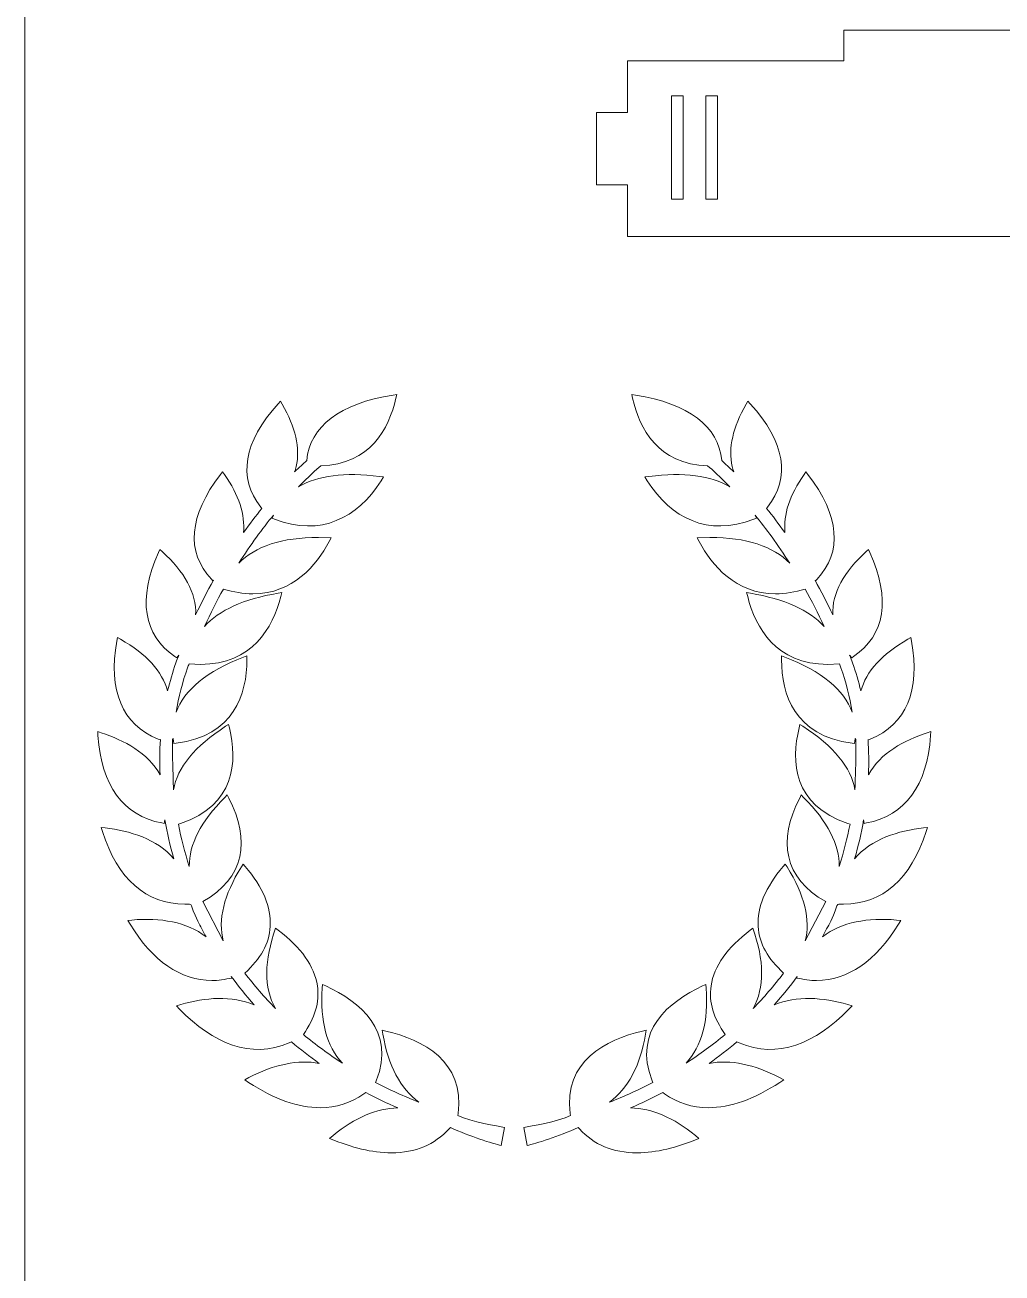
# Model space of a CAD drawing. Header units: millimetres. Extents: x -989 to 989, y -553 to 553.
# Drawn here: x 790.9 to 885.6, y 150.3 to 271.3 of the extents above; entities that cross this region are included whole.
import ezdxf

# ---------------------------------------------------------------- set-up
doc = ezdxf.new("R2010")
doc.units = ezdxf.units.MM
doc.header["$MEASUREMENT"] = 0
doc.layers.add('Camada 1', color=7, linetype='Continuous')

msp = doc.modelspace()

# ---------------------------------------------------------------- linework, layer by layer
at = {"layer": 'Camada 1', "color": 142, "lineweight": 20}
msp.add_lwpolyline([(790.9436, 33.5177), (988.6794, 33.5177), (988.6794, 414.1477), (790.9436, 414.1477), (790.9436, 33.5177)], close=True, dxfattribs=at)
at = {"layer": 'Camada 1', "lineweight": 9}
for points, knots in [([(933.3348, 250.7797), (903.2433, 250.7797), (879.4263, 250.7797), (849.3348, 250.7797), (849.3348, 250.7797), (849.3348, 250.7797), (849.3348, 255.7797), (849.3348, 255.7797), (849.3348, 255.7797), (849.3348, 255.7797), (846.3348, 255.7797), (846.3348, 255.7797), (846.3348, 255.7797), (846.3348, 255.7797), (846.3348, 262.7797), (846.3348, 262.7797), (846.3348, 262.7797), (846.3348, 262.7797), (849.3348, 262.7797), (849.3348, 262.7797), (849.3348, 262.7797), (849.3348, 262.7797), (849.3348, 267.7797), (849.3348, 267.7797), (849.3348, 267.7797), (849.3348, 267.7797), (858.8348, 267.7797), (858.8348, 267.7797), (858.8348, 267.7797), (858.8348, 267.7797), (858.8348, 267.7797), (858.8348, 267.7797), (858.8348, 267.7797), (858.8348, 267.7797), (870.3116, 267.7797), (870.3116, 267.7797), (870.3116, 267.7797), (870.3116, 267.7797), (870.3116, 270.7797), (870.3116, 270.7797), (870.3116, 270.7797), (882.5543, 270.7797), (897.0917, 270.7797), (909.3344, 270.7797), (909.3344, 270.7797), (909.3344, 270.7797), (909.3344, 267.7797), (909.3344, 267.7797), (909.3344, 267.7797), (909.3344, 267.7797), (920.8348, 267.7797), (920.8348, 267.7797), (920.8348, 267.7797), (920.8348, 267.7797), (920.8348, 267.7797), (920.8348, 267.7797), (920.8348, 267.7797), (920.8348, 267.7797), (933.3348, 267.7797), (933.3348, 267.7797), (933.3348, 267.7797), (933.3348, 267.7797), (933.3348, 262.7797), (933.3348, 262.7797), (933.3348, 262.7797), (933.3348, 262.7797), (930.3348, 262.7797), (930.3348, 262.7797), (930.3348, 262.7797), (930.3348, 262.7797), (930.3348, 255.7797), (930.3348, 255.7797), (930.3348, 255.7797), (930.3348, 255.7797), (933.3348, 255.7797), (933.3348, 255.7797), (933.3348, 255.7797), (933.3348, 255.7797), (933.3348, 250.7797), (933.3348, 250.7797)], [0, 0, 0, 0, 0.04761905, 0.04761905, 0.04761905, 0.04761905, 0.0952381, 0.0952381, 0.0952381, 0.0952381, 0.14285714, 0.14285714, 0.14285714, 0.14285714, 0.19047619, 0.19047619, 0.19047619, 0.19047619, 0.23809524, 0.23809524, 0.23809524, 0.23809524, 0.28571429, 0.28571429, 0.28571429, 0.28571429, 0.33333333, 0.33333333, 0.33333333, 0.33333333, 0.38095238, 0.38095238, 0.38095238, 0.38095238, 0.42857143, 0.42857143, 0.42857143, 0.42857143, 0.47619048, 0.47619048, 0.47619048, 0.47619048, 0.52380952, 0.52380952, 0.52380952, 0.52380952, 0.57142857, 0.57142857, 0.57142857, 0.57142857, 0.61904762, 0.61904762, 0.61904762, 0.61904762, 0.66666667, 0.66666667, 0.66666667, 0.66666667, 0.71428571, 0.71428571, 0.71428571, 0.71428571, 0.76190476, 0.76190476, 0.76190476, 0.76190476, 0.80952381, 0.80952381, 0.80952381, 0.80952381, 0.85714286, 0.85714286, 0.85714286, 0.85714286, 0.9047619, 0.9047619, 0.9047619, 0.9047619, 1, 1, 1, 1]), ([(854.7138, 254.3914), (854.7138, 254.3914), (853.6006, 254.3914), (853.6006, 254.3914), (853.6006, 254.3914), (853.6006, 254.3914), (853.6006, 264.3914), (853.6006, 264.3914), (853.6006, 264.3914), (853.6006, 264.3914), (854.7138, 264.3914), (854.7138, 264.3914), (854.7138, 264.3914), (854.7138, 264.3914), (854.7138, 254.3914), (854.7138, 254.3914)], [0, 0, 0, 0, 0.2, 0.2, 0.2, 0.2, 0.4, 0.4, 0.4, 0.4, 0.6, 0.6, 0.6, 0.6, 1, 1, 1, 1]), ([(858.0534, 254.3914), (858.0534, 254.3914), (856.9402, 254.3914), (856.9402, 254.3914), (856.9402, 254.3914), (856.9402, 254.3914), (856.9402, 264.3914), (856.9402, 264.3914), (856.9402, 264.3914), (856.9402, 264.3914), (858.0534, 264.3914), (858.0534, 264.3914), (858.0534, 264.3914), (858.0534, 264.3914), (858.0534, 254.3914), (858.0534, 254.3914)], [0, 0, 0, 0, 0.2, 0.2, 0.2, 0.2, 0.4, 0.4, 0.4, 0.4, 0.6, 0.6, 0.6, 0.6, 1, 1, 1, 1])]:
    msp.add_open_spline(points, degree=3, knots=knots, dxfattribs=at)
at = {"layer": 'Camada 1', "color": 250, "lineweight": 20}
for points in [[(814.7113, 183.918), (814.8197, 185.7681), (814.0056, 187.7186), (812.2951, 189.7151), (812.2951, 189.7151), (812.2951, 189.7151), (812.0878, 189.9588), (812.0878, 189.9588), (812.0878, 189.9588), (812.0878, 189.9588), (811.9159, 189.6844), (811.9159, 189.6844), (811.9159, 189.6844), (810.2099, 186.9556), (809.6319, 184.5284), (810.1639, 182.5), (810.1639, 182.5), (810.1639, 182.5), (808.1751, 186.3097), (808.1751, 186.3097), (808.1751, 186.3097), (812.2297, 188.5927), (812.8281, 192.2249), (810.6954, 196.3541), (810.6954, 196.3541), (810.6954, 196.3541), (810.5449, 196.646), (810.5449, 196.646), (810.5449, 196.646), (810.5449, 196.646), (810.3178, 196.4189), (810.3178, 196.4189), (810.3178, 196.4189), (807.9832, 194.0859), (806.8303, 191.8238), (806.8668, 189.7315), (806.8668, 189.7315), (806.4276, 191.087), (806.0791, 192.4557), (805.8155, 193.8267), (805.8155, 193.8267), (805.8155, 193.8267), (806.0154, 193.8935), (806.0154, 193.8935), (806.0154, 193.8935), (811.3515, 195.6709), (811.5358, 199.9037), (810.7522, 203.1415), (810.7522, 203.1415), (810.7522, 203.1415), (810.6694, 203.4786), (810.6694, 203.4786), (810.6694, 203.4786), (810.6694, 203.4786), (810.3928, 203.3003), (810.3928, 203.3003), (810.3928, 203.3003), (807.4124, 201.3916), (805.7108, 199.3045), (805.3411, 197.1474), (805.3411, 197.1474), (805.3274, 197.3021), (805.1182, 203.422), (805.3391, 201.8857), (805.3391, 201.8857), (805.3391, 201.8857), (805.3757, 201.64), (805.3757, 201.64), (805.3757, 201.64), (805.3757, 201.64), (805.608, 201.6692), (805.608, 201.6692), (805.608, 201.6692), (811.2271, 202.3603), (812.4365, 206.4451), (812.4591, 209.752), (812.4591, 209.752), (812.4591, 209.752), (812.4608, 210.1257), (812.4608, 210.1257), (812.4608, 210.1257), (812.4608, 210.1257), (812.1318, 210.0008), (812.1318, 210.0008), (812.1318, 210.0008), (808.5838, 208.6541), (806.3781, 206.8335), (805.595, 204.6573), (805.595, 204.6573), (805.8419, 206.1439), (806.2059, 207.5889), (806.6976, 208.9649), (806.6976, 208.9649), (806.7466, 209.1011), (806.8019, 209.2255), (806.851, 209.3618), (806.851, 209.3618), (806.851, 209.3618), (806.8514, 209.3588), (806.8514, 209.3588), (806.8514, 209.3588), (806.8514, 209.3588), (807.9547, 209.3064), (807.9547, 209.3064), (807.9547, 209.3064), (812.989, 209.3064), (814.964, 212.8742), (815.7352, 215.8662), (815.7352, 215.8662), (815.7352, 215.8662), (815.8369, 216.2574), (815.8369, 216.2574), (815.8369, 216.2574), (815.8369, 216.2574), (815.4673, 216.1967), (815.4673, 216.1967), (815.4673, 216.1967), (812.158, 215.6492), (809.7536, 214.5569), (808.3377, 212.9786), (808.3377, 212.9786), (808.9271, 214.2637), (809.5384, 215.469), (810.1707, 216.5996), (810.1707, 216.5996), (811.196, 216.306), (812.0591, 216.1453), (813.0412, 216.1453), (813.0412, 216.1453), (816.9087, 216.1452), (819.192, 218.8936), (820.4244, 221.1994), (820.4244, 221.1994), (820.4244, 221.1994), (820.627, 221.5784), (820.627, 221.5784), (820.627, 221.5784), (820.627, 221.5784), (819.3869, 221.6084), (819.3869, 221.6084), (819.3869, 221.6084), (815.8667, 221.6083), (813.2588, 220.7443), (811.662, 219.1117), (811.662, 219.1117), (812.8074, 220.908), (813.9541, 222.4639), (815.0229, 223.7675), (815.0229, 223.7675), (815.0229, 223.7675), (814.8851, 223.4685), (814.8851, 223.4685), (814.8851, 223.4685), (814.8851, 223.4685), (815.1418, 223.3709), (815.1418, 223.3709), (815.1418, 223.3709), (819.6378, 221.6586), (823.1341, 223.4668), (825.4745, 227.1063), (825.4745, 227.1063), (825.4745, 227.1063), (825.7047, 227.4654), (825.7047, 227.4654), (825.7047, 227.4654), (825.7047, 227.4654), (825.3022, 227.5163), (825.3022, 227.5163), (825.3022, 227.5163), (821.9258, 227.9483), (819.3037, 227.6038), (817.4669, 226.5142), (817.4669, 226.5142), (818.407, 227.4814), (819.1612, 228.1671), (819.6155, 228.5565), (819.6155, 228.5565), (824.4187, 228.6789), (826.2229, 232.1556), (826.8867, 235.0869), (826.8867, 235.0869), (826.8867, 235.0869), (826.9741, 235.4669), (826.9741, 235.4669), (826.9741, 235.4669), (826.9741, 235.4669), (826.6173, 235.4085), (826.6173, 235.4085), (826.6173, 235.4085), (821.4497, 234.5722), (818.5624, 232.3739), (818.245, 229.0514), (818.245, 229.0514), (817.9097, 228.7513), (817.5216, 228.3901), (817.0754, 227.9484), (817.0754, 227.9484), (817.136, 228.1212), (817.1859, 228.2981), (817.2283, 228.4788), (817.2283, 228.4788), (817.6316, 230.2562), (817.1716, 232.2894), (815.8697, 234.5221), (815.8697, 234.5221), (815.8697, 234.5221), (815.7063, 234.8042), (815.7063, 234.8042), (815.7063, 234.8042), (815.7063, 234.8042), (815.4903, 234.5664), (815.4903, 234.5664), (815.4903, 234.5664), (812.1203, 230.8519), (811.5428, 227.3815), (813.8177, 224.5326), (813.8177, 224.5326), (813.8177, 224.5326), (813.905, 224.4203), (813.905, 224.4203), (813.905, 224.4203), (813.3276, 223.7051), (812.732, 222.9273), (812.1211, 222.0731), (812.1211, 222.0731), (812.2922, 223.8093), (811.6743, 225.7021), (810.2702, 227.7055), (810.2702, 227.7055), (810.2702, 227.7055), (810.0886, 227.9725), (810.0886, 227.9725), (810.0886, 227.9725), (810.0886, 227.9725), (809.8925, 227.7154), (809.8925, 227.7154), (809.8925, 227.7154), (806.8266, 223.7039), (806.5233, 220.1936), (809.0137, 217.5628), (809.0137, 217.5628), (809.0137, 217.5628), (809.158, 217.4115), (809.158, 217.4115), (809.158, 217.4115), (809.158, 217.4115), (809.2086, 217.4494), (809.2086, 217.4494), (809.2086, 217.4494), (808.6212, 216.3993), (808.0423, 215.2989), (807.4857, 214.1132), (807.4857, 214.1132), (807.5882, 216.1973), (806.3599, 218.3222), (804.2537, 220.2278), (804.2537, 220.2278), (804.2537, 220.2278), (804.0147, 220.444), (804.0147, 220.444), (804.0147, 220.444), (804.0147, 220.444), (803.8805, 220.1401), (803.8805, 220.1401), (803.8805, 220.1401), (801.8618, 215.6247), (802.4154, 212.1436), (805.4792, 210.0692), (805.4792, 210.0692), (805.4792, 210.0692), (805.6506, 209.9524), (805.6506, 209.9524), (805.6506, 209.9524), (805.6506, 209.9524), (805.8567, 210.2056), (805.8567, 210.2056), (805.8567, 210.2056), (805.7619, 209.946), (805.6577, 209.7004), (805.5622, 209.4381), (805.5622, 209.4381), (805.2484, 208.5567), (804.9877, 207.6496), (804.768, 206.7257), (804.768, 206.7257), (804.7677, 206.7278), (804.7665, 206.7307), (804.7649, 206.7337), (804.7649, 206.7337), (804.2455, 208.6236), (802.7095, 210.3097), (800.2052, 211.7417), (800.2052, 211.7417), (800.2052, 211.7417), (799.9167, 211.9074), (799.9167, 211.9074), (799.9167, 211.9074), (799.9167, 211.9074), (799.8547, 211.5598), (799.8547, 211.5598), (799.8547, 211.5598), (798.986, 206.7674), (800.3656, 203.4829), (803.851, 202.064), (803.851, 202.064), (803.851, 202.064), (804.0491, 201.9852), (804.0491, 201.9852), (804.0491, 201.9852), (804.0491, 201.9852), (804.0687, 202.0272), (804.0687, 202.0272), (804.0687, 202.0272), (803.9951, 200.8997), (803.9833, 199.7582), (804.0307, 198.6066), (804.0307, 198.6066), (802.9055, 200.711), (800.5329, 201.955), (798.3273, 202.6743), (798.3273, 202.6743), (798.3273, 202.6743), (797.9914, 202.7859), (797.9914, 202.7859), (797.9914, 202.7859), (797.9914, 202.7859), (798.0145, 202.4049), (798.0145, 202.4049), (798.0145, 202.4049), (798.3302, 197.5666), (800.4715, 194.638), (804.2076, 193.9329), (804.2076, 193.9329), (804.2076, 193.9329), (804.4302, 193.8913), (804.4302, 193.8913), (804.4302, 193.8913), (804.4302, 193.8913), (804.5031, 194.229), (804.5031, 194.229), (804.5031, 194.229), (804.7214, 192.97), (805.0071, 191.7113), (805.367, 190.4621), (805.367, 190.4621), (803.7727, 192.3996), (801.0872, 193.1799), (798.702, 193.4582), (798.702, 193.4582), (798.702, 193.4582), (798.322, 193.5031), (798.322, 193.5031), (798.322, 193.5031), (798.322, 193.5031), (798.4493, 193.1118), (798.4493, 193.1118), (798.4493, 193.1118), (799.9151, 188.5042), (802.6796, 186.0714), (806.4412, 186.0714), (806.4412, 186.0714), (807.3661, 186.0786), (806.8135, 186.1972), (807.6901, 184.4292), (807.6901, 184.4292), (807.9424, 183.9135), (808.2157, 183.4131), (808.4896, 182.9122), (808.4896, 182.9122), (806.6158, 184.3597), (804.0576, 184.76), (801.3148, 184.5296), (801.3148, 184.5296), (801.3148, 184.5296), (800.9033, 184.4965), (800.9033, 184.4965), (800.9033, 184.4965), (800.9033, 184.4965), (801.1323, 184.1243), (801.1323, 184.1243), (801.1323, 184.1243), (803.3032, 180.5609), (806.0422, 178.6776), (809.0606, 178.6767), (809.0606, 178.6767), (809.5939, 178.647), (810.4093, 178.792), (810.9769, 178.9101), (810.9769, 178.9101), (810.9769, 178.9101), (810.941, 179.0494), (810.941, 179.0494), (810.941, 179.0494), (811.6329, 178.0979), (812.3788, 177.1905), (813.1598, 176.3088), (813.1598, 176.3088), (810.9767, 177.2322), (808.4412, 177.0294), (806.0379, 176.3364), (806.0379, 176.3364), (806.0379, 176.3364), (805.621, 176.216), (805.621, 176.216), (805.621, 176.216), (805.621, 176.216), (805.935, 175.8929), (805.935, 175.8929), (805.935, 175.8929), (809.1653, 172.5759), (812.8314, 171.0175), (816.5595, 172.6262), (816.5595, 172.6262), (816.5595, 172.6262), (816.7875, 172.7238), (816.7875, 172.7238), (816.7875, 172.7238), (817.6415, 171.9909), (818.5368, 171.301), (819.4608, 170.638), (819.4608, 170.638), (817.419, 171.0133), (815.1049, 170.5541), (812.6405, 169.2559), (812.6405, 169.2559), (812.6405, 169.2559), (812.2399, 169.0446), (812.2399, 169.0446), (812.2399, 169.0446), (812.2399, 169.0446), (812.6211, 168.7947), (812.6211, 168.7947), (812.6211, 168.7947), (815.1107, 167.1666), (817.4395, 166.3402), (819.5454, 166.3401), (819.5454, 166.3401), (821.0981, 166.3401), (822.524, 166.7943), (823.7833, 167.6906), (823.7833, 167.6906), (823.7833, 167.6906), (823.9657, 167.8197), (823.9657, 167.8197), (823.9657, 167.8197), (824.9685, 167.28), (826.0093, 166.7886), (827.0748, 166.3232), (827.0748, 166.3232), (825.011, 166.2736), (822.8907, 165.3781), (820.8046, 163.6411), (820.8046, 163.6411), (820.8046, 163.6411), (820.4568, 163.3506), (820.4568, 163.3506), (820.4568, 163.3506), (822.6908, 162.4697), (824.5164, 161.9725), (826.4648, 161.9725), (826.4648, 161.9725), (828.7751, 161.9725), (830.6497, 162.7525), (832.0371, 164.2916), (832.0371, 164.2916), (832.0371, 164.2916), (832.1662, 164.4351), (832.1662, 164.4351), (832.1662, 164.4351), (834.0197, 163.5444), (836.2979, 162.8696), (837.0988, 162.6702), (837.0988, 162.6702), (837.0988, 162.6702), (837.424, 164.4181), (837.424, 164.4181), (837.424, 164.4181), (836.7809, 164.5793), (834.1813, 164.9436), (832.8982, 165.5827), (832.8982, 165.5827), (832.8982, 165.5827), (832.9237, 165.7731), (832.9237, 165.7731), (832.9237, 165.7731), (833.5845, 170.8543), (829.4824, 172.9249), (825.9246, 173.7669), (825.9246, 173.7669), (825.9246, 173.7669), (825.5687, 173.8519), (825.5687, 173.8519), (825.5687, 173.8519), (825.5687, 173.8519), (825.6342, 173.4636), (825.6342, 173.4636), (825.6342, 173.4636), (826.1479, 170.4007), (827.3362, 168.189), (829.1176, 166.8806), (829.1176, 166.8806), (827.6675, 167.4488), (826.271, 168.0811), (824.927, 168.782), (824.927, 168.782), (824.927, 168.782), (824.9945, 168.955), (824.9945, 168.955), (824.9945, 168.955), (826.884, 173.796), (823.375, 176.6226), (820.099, 178.1415), (820.099, 178.1415), (820.099, 178.1415), (819.7878, 178.284), (819.7878, 178.284), (819.7878, 178.284), (819.7878, 178.284), (819.7598, 177.9213), (819.7598, 177.9213), (819.7598, 177.9213), (819.5128, 174.7267), (820.1905, 172.2862), (821.7077, 170.6606), (821.7077, 170.6606), (820.3782, 171.5186), (819.114, 172.4456), (817.9204, 173.4418), (817.9204, 173.4418), (819.0305, 175.0297), (819.5257, 176.5255), (819.281, 178.159), (819.281, 178.159), (818.996, 180.054), (817.7191, 181.8678), (815.4821, 183.548), (815.4821, 183.548), (815.4821, 183.548), (815.222, 183.7423), (815.222, 183.7423), (815.222, 183.7423), (814.1502, 180.5931), (814.0509, 177.9999), (815.2177, 175.9495), (815.2177, 175.9495), (814.1569, 177.037), (813.1652, 178.1849), (812.2534, 179.3934), (812.2534, 179.3934), (813.7759, 180.7824), (814.6138, 182.2002), (814.7113, 183.918)], [(862.0046, 183.918), (861.8962, 185.7681), (862.7103, 187.7186), (864.4208, 189.7151), (864.4208, 189.7151), (864.4208, 189.7151), (864.6281, 189.9588), (864.6281, 189.9588), (864.6281, 189.9588), (864.6281, 189.9588), (864.8, 189.6844), (864.8, 189.6844), (864.8, 189.6844), (866.506, 186.9556), (867.084, 184.5284), (866.552, 182.5), (866.552, 182.5), (866.552, 182.5), (868.5408, 186.3097), (868.5408, 186.3097), (868.5408, 186.3097), (864.4862, 188.5927), (863.8878, 192.2249), (866.0205, 196.3541), (866.0205, 196.3541), (866.0205, 196.3541), (866.171, 196.646), (866.171, 196.646), (866.171, 196.646), (866.171, 196.646), (866.3981, 196.4189), (866.3981, 196.4189), (866.3981, 196.4189), (868.7327, 194.0859), (869.8856, 191.8238), (869.8491, 189.7315), (869.8491, 189.7315), (870.2883, 191.087), (870.6368, 192.4557), (870.9004, 193.8267), (870.9004, 193.8267), (870.9004, 193.8267), (870.7005, 193.8935), (870.7005, 193.8935), (870.7005, 193.8935), (865.3643, 195.6709), (865.1801, 199.9037), (865.9637, 203.1415), (865.9637, 203.1415), (865.9637, 203.1415), (866.0465, 203.4786), (866.0465, 203.4786), (866.0465, 203.4786), (866.0465, 203.4786), (866.3231, 203.3003), (866.3231, 203.3003), (866.3231, 203.3003), (869.3035, 201.3916), (871.0051, 199.3045), (871.3748, 197.1474), (871.3748, 197.1474), (871.3885, 197.3021), (871.5977, 203.422), (871.3768, 201.8857), (871.3768, 201.8857), (871.3768, 201.8857), (871.3402, 201.64), (871.3402, 201.64), (871.3402, 201.64), (871.3402, 201.64), (871.1079, 201.6692), (871.1079, 201.6692), (871.1079, 201.6692), (865.4888, 202.3603), (864.2794, 206.4451), (864.2568, 209.752), (864.2568, 209.752), (864.2568, 209.752), (864.2551, 210.1257), (864.2551, 210.1257), (864.2551, 210.1257), (864.2551, 210.1257), (864.5841, 210.0008), (864.5841, 210.0008), (864.5841, 210.0008), (868.1321, 208.6541), (870.3378, 206.8335), (871.1209, 204.6573), (871.1209, 204.6573), (870.874, 206.1439), (870.51, 207.5889), (870.0183, 208.9649), (870.0183, 208.9649), (869.9693, 209.1011), (869.914, 209.2255), (869.8649, 209.3618), (869.8649, 209.3618), (869.8649, 209.3618), (869.8645, 209.3588), (869.8645, 209.3588), (869.8645, 209.3588), (869.8645, 209.3588), (868.7612, 209.3064), (868.7612, 209.3064), (868.7612, 209.3064), (863.7269, 209.3064), (861.7519, 212.8742), (860.9807, 215.8662), (860.9807, 215.8662), (860.9807, 215.8662), (860.879, 216.2574), (860.879, 216.2574), (860.879, 216.2574), (860.879, 216.2574), (861.2486, 216.1967), (861.2486, 216.1967), (861.2486, 216.1967), (864.5579, 215.6492), (866.9623, 214.5569), (868.3782, 212.9786), (868.3782, 212.9786), (867.7888, 214.2637), (867.1775, 215.469), (866.5452, 216.5996), (866.5452, 216.5996), (865.5199, 216.306), (864.6568, 216.1453), (863.6747, 216.1453), (863.6747, 216.1453), (859.8072, 216.1452), (857.5239, 218.8936), (856.2915, 221.1994), (856.2915, 221.1994), (856.2915, 221.1994), (856.0889, 221.5784), (856.0889, 221.5784), (856.0889, 221.5784), (856.0889, 221.5784), (857.329, 221.6084), (857.329, 221.6084), (857.329, 221.6084), (860.8492, 221.6083), (863.4571, 220.7443), (865.0539, 219.1117), (865.0539, 219.1117), (863.9085, 220.908), (862.7618, 222.4639), (861.693, 223.7675), (861.693, 223.7675), (861.693, 223.7675), (861.8308, 223.4685), (861.8308, 223.4685), (861.8308, 223.4685), (861.8308, 223.4685), (861.5741, 223.3709), (861.5741, 223.3709), (861.5741, 223.3709), (857.0781, 221.6586), (853.5818, 223.4668), (851.2414, 227.1063), (851.2414, 227.1063), (851.2414, 227.1063), (851.0112, 227.4654), (851.0112, 227.4654), (851.0112, 227.4654), (851.0112, 227.4654), (851.4137, 227.5163), (851.4137, 227.5163), (851.4137, 227.5163), (854.7901, 227.9483), (857.4122, 227.6038), (859.249, 226.5142), (859.249, 226.5142), (858.3089, 227.4814), (857.5547, 228.1671), (857.1004, 228.5565), (857.1004, 228.5565), (852.2972, 228.6789), (850.493, 232.1556), (849.8292, 235.0869), (849.8292, 235.0869), (849.8292, 235.0869), (849.7418, 235.4669), (849.7418, 235.4669), (849.7418, 235.4669), (849.7418, 235.4669), (850.0986, 235.4085), (850.0986, 235.4085), (850.0986, 235.4085), (855.2662, 234.5722), (858.1535, 232.3739), (858.4709, 229.0514), (858.4709, 229.0514), (858.8062, 228.7513), (859.1943, 228.3901), (859.6405, 227.9484), (859.6405, 227.9484), (859.5799, 228.1212), (859.53, 228.2981), (859.4876, 228.4788), (859.4876, 228.4788), (859.0842, 230.2562), (859.5443, 232.2894), (860.8462, 234.5221), (860.8462, 234.5221), (860.8462, 234.5221), (861.0096, 234.8042), (861.0096, 234.8042), (861.0096, 234.8042), (861.0096, 234.8042), (861.2256, 234.5664), (861.2256, 234.5664), (861.2256, 234.5664), (864.5956, 230.8519), (865.1731, 227.3815), (862.8982, 224.5326), (862.8982, 224.5326), (862.8982, 224.5326), (862.8109, 224.4203), (862.8109, 224.4203), (862.8109, 224.4203), (863.3883, 223.7051), (863.9839, 222.9273), (864.5948, 222.0731), (864.5948, 222.0731), (864.4237, 223.8093), (865.0416, 225.7021), (866.4457, 227.7055), (866.4457, 227.7055), (866.4457, 227.7055), (866.6273, 227.9725), (866.6273, 227.9725), (866.6273, 227.9725), (866.6273, 227.9725), (866.8234, 227.7154), (866.8234, 227.7154), (866.8234, 227.7154), (869.8893, 223.7039), (870.1926, 220.1936), (867.7022, 217.5628), (867.7022, 217.5628), (867.7022, 217.5628), (867.5579, 217.4115), (867.5579, 217.4115), (867.5579, 217.4115), (867.5579, 217.4115), (867.5073, 217.4494), (867.5073, 217.4494), (867.5073, 217.4494), (868.0947, 216.3993), (868.6735, 215.2989), (869.2302, 214.1132), (869.2302, 214.1132), (869.1276, 216.1973), (870.356, 218.3222), (872.4622, 220.2278), (872.4622, 220.2278), (872.4622, 220.2278), (872.7012, 220.444), (872.7012, 220.444), (872.7012, 220.444), (872.7012, 220.444), (872.8353, 220.1401), (872.8353, 220.1401), (872.8353, 220.1401), (874.8541, 215.6247), (874.3005, 212.1436), (871.2367, 210.0692), (871.2367, 210.0692), (871.2367, 210.0692), (871.0653, 209.9524), (871.0653, 209.9524), (871.0653, 209.9524), (871.0653, 209.9524), (870.8592, 210.2056), (870.8592, 210.2056), (870.8592, 210.2056), (870.954, 209.946), (871.0582, 209.7004), (871.1537, 209.4381), (871.1537, 209.4381), (871.4675, 208.5567), (871.7282, 207.6496), (871.9479, 206.7257), (871.9479, 206.7257), (871.9482, 206.7278), (871.9494, 206.7307), (871.951, 206.7337), (871.951, 206.7337), (872.4704, 208.6236), (874.0064, 210.3097), (876.5107, 211.7417), (876.5107, 211.7417), (876.5107, 211.7417), (876.7992, 211.9074), (876.7992, 211.9074), (876.7992, 211.9074), (876.7992, 211.9074), (876.8612, 211.5598), (876.8612, 211.5598), (876.8612, 211.5598), (877.7299, 206.7674), (876.3503, 203.4829), (872.8649, 202.064), (872.8649, 202.064), (872.8649, 202.064), (872.6668, 201.9852), (872.6668, 201.9852), (872.6668, 201.9852), (872.6668, 201.9852), (872.6472, 202.0272), (872.6472, 202.0272), (872.6472, 202.0272), (872.7208, 200.8997), (872.7325, 199.7582), (872.6852, 198.6066), (872.6852, 198.6066), (873.8104, 200.711), (876.183, 201.955), (878.3886, 202.6743), (878.3886, 202.6743), (878.3886, 202.6743), (878.7245, 202.7859), (878.7245, 202.7859), (878.7245, 202.7859), (878.7245, 202.7859), (878.7014, 202.4049), (878.7014, 202.4049), (878.7014, 202.4049), (878.3857, 197.5666), (876.2444, 194.638), (872.5083, 193.9329), (872.5083, 193.9329), (872.5083, 193.9329), (872.2857, 193.8913), (872.2857, 193.8913), (872.2857, 193.8913), (872.2857, 193.8913), (872.2128, 194.229), (872.2128, 194.229), (872.2128, 194.229), (871.9945, 192.97), (871.7088, 191.7113), (871.3488, 190.4621), (871.3488, 190.4621), (872.9432, 192.3996), (875.6287, 193.1799), (878.0139, 193.4582), (878.0139, 193.4582), (878.0139, 193.4582), (878.3939, 193.5031), (878.3939, 193.5031), (878.3939, 193.5031), (878.3939, 193.5031), (878.2666, 193.1118), (878.2666, 193.1118), (878.2666, 193.1118), (876.8008, 188.5042), (874.0363, 186.0714), (870.2747, 186.0714), (870.2747, 186.0714), (869.3498, 186.0786), (869.9024, 186.1972), (869.0258, 184.4292), (869.0258, 184.4292), (868.7735, 183.9135), (868.5002, 183.4131), (868.2263, 182.9122), (868.2263, 182.9122), (870.1, 184.3597), (872.6583, 184.76), (875.4011, 184.5296), (875.4011, 184.5296), (875.4011, 184.5296), (875.8126, 184.4965), (875.8126, 184.4965), (875.8126, 184.4965), (875.8126, 184.4965), (875.5836, 184.1243), (875.5836, 184.1243), (875.5836, 184.1243), (873.4127, 180.5609), (870.6737, 178.6776), (867.6553, 178.6767), (867.6553, 178.6767), (867.122, 178.647), (866.3066, 178.792), (865.739, 178.9101), (865.739, 178.9101), (865.739, 178.9101), (865.7749, 179.0494), (865.7749, 179.0494), (865.7749, 179.0494), (865.083, 178.0979), (864.3371, 177.1905), (863.5561, 176.3088), (863.5561, 176.3088), (865.7392, 177.2322), (868.2747, 177.0294), (870.678, 176.3364), (870.678, 176.3364), (870.678, 176.3364), (871.0949, 176.216), (871.0949, 176.216), (871.0949, 176.216), (871.0949, 176.216), (870.7809, 175.8929), (870.7809, 175.8929), (870.7809, 175.8929), (867.5506, 172.5759), (863.8845, 171.0175), (860.1564, 172.6262), (860.1564, 172.6262), (860.1564, 172.6262), (859.9284, 172.7238), (859.9284, 172.7238), (859.9284, 172.7238), (859.0744, 171.9909), (858.1791, 171.301), (857.2551, 170.638), (857.2551, 170.638), (859.2969, 171.0133), (861.611, 170.5541), (864.0754, 169.2559), (864.0754, 169.2559), (864.0754, 169.2559), (864.476, 169.0446), (864.476, 169.0446), (864.476, 169.0446), (864.476, 169.0446), (864.0948, 168.7947), (864.0948, 168.7947), (864.0948, 168.7947), (861.6052, 167.1666), (859.2764, 166.3402), (857.1705, 166.3401), (857.1705, 166.3401), (855.6178, 166.3401), (854.1919, 166.7943), (852.9326, 167.6906), (852.9326, 167.6906), (852.9326, 167.6906), (852.7502, 167.8197), (852.7502, 167.8197), (852.7502, 167.8197), (851.7474, 167.28), (850.7066, 166.7886), (849.6411, 166.3232), (849.6411, 166.3232), (851.7049, 166.2736), (853.8252, 165.3781), (855.9113, 163.6411), (855.9113, 163.6411), (855.9113, 163.6411), (856.2591, 163.3506), (856.2591, 163.3506), (856.2591, 163.3506), (854.025, 162.4697), (852.1995, 161.9725), (850.2511, 161.9725), (850.2511, 161.9725), (847.9408, 161.9725), (846.0662, 162.7525), (844.6788, 164.2916), (844.6788, 164.2916), (844.6788, 164.2916), (844.5497, 164.4351), (844.5497, 164.4351), (844.5497, 164.4351), (842.6962, 163.5444), (840.418, 162.8696), (839.6171, 162.6702), (839.6171, 162.6702), (839.6171, 162.6702), (839.2919, 164.4181), (839.2919, 164.4181), (839.2919, 164.4181), (839.935, 164.5793), (842.5346, 164.9436), (843.8177, 165.5827), (843.8177, 165.5827), (843.8177, 165.5827), (843.7922, 165.7731), (843.7922, 165.7731), (843.7922, 165.7731), (843.1314, 170.8543), (847.2335, 172.9249), (850.7913, 173.7669), (850.7913, 173.7669), (850.7913, 173.7669), (851.1472, 173.8519), (851.1472, 173.8519), (851.1472, 173.8519), (851.1472, 173.8519), (851.0817, 173.4636), (851.0817, 173.4636), (851.0817, 173.4636), (850.568, 170.4007), (849.3797, 168.189), (847.5983, 166.8806), (847.5983, 166.8806), (849.0484, 167.4488), (850.4449, 168.0811), (851.7889, 168.782), (851.7889, 168.782), (851.7889, 168.782), (851.7214, 168.955), (851.7214, 168.955), (851.7214, 168.955), (849.8319, 173.796), (853.3409, 176.6226), (856.6169, 178.1415), (856.6169, 178.1415), (856.6169, 178.1415), (856.9281, 178.284), (856.9281, 178.284), (856.9281, 178.284), (856.9281, 178.284), (856.9561, 177.9213), (856.9561, 177.9213), (856.9561, 177.9213), (857.2031, 174.7267), (856.5254, 172.2862), (855.0081, 170.6606), (855.0081, 170.6606), (856.3377, 171.5186), (857.6019, 172.4456), (858.7955, 173.4418), (858.7955, 173.4418), (857.6854, 175.0297), (857.1902, 176.5255), (857.4349, 178.159), (857.4349, 178.159), (857.7199, 180.054), (858.9968, 181.8678), (861.2338, 183.548), (861.2338, 183.548), (861.2338, 183.548), (861.4938, 183.7423), (861.4938, 183.7423), (861.4938, 183.7423), (862.5657, 180.5931), (862.665, 177.9999), (861.4982, 175.9495), (861.4982, 175.9495), (862.559, 177.037), (863.5507, 178.1849), (864.4625, 179.3934), (864.4625, 179.3934), (862.94, 180.7824), (862.1021, 182.2002), (862.0046, 183.918)]]:
    msp.add_open_spline(points, degree=3, knots=[0, 0, 0, 0, 0.00719424, 0.00719424, 0.00719424, 0.00719424, 0.01438849, 0.01438849, 0.01438849, 0.01438849, 0.02158273, 0.02158273, 0.02158273, 0.02158273, 0.02877698, 0.02877698, 0.02877698, 0.02877698, 0.03597122, 0.03597122, 0.03597122, 0.03597122, 0.04316547, 0.04316547, 0.04316547, 0.04316547, 0.05035971, 0.05035971, 0.05035971, 0.05035971, 0.05755396, 0.05755396, 0.05755396, 0.05755396, 0.0647482, 0.0647482, 0.0647482, 0.0647482, 0.07194245, 0.07194245, 0.07194245, 0.07194245, 0.07913669, 0.07913669, 0.07913669, 0.07913669, 0.08633094, 0.08633094, 0.08633094, 0.08633094, 0.09352518, 0.09352518, 0.09352518, 0.09352518, 0.10071942, 0.10071942, 0.10071942, 0.10071942, 0.10791367, 0.10791367, 0.10791367, 0.10791367, 0.11510791, 0.11510791, 0.11510791, 0.11510791, 0.12230216, 0.12230216, 0.12230216, 0.12230216, 0.1294964, 0.1294964, 0.1294964, 0.1294964, 0.13669065, 0.13669065, 0.13669065, 0.13669065, 0.14388489, 0.14388489, 0.14388489, 0.14388489, 0.15107914, 0.15107914, 0.15107914, 0.15107914, 0.15827338, 0.15827338, 0.15827338, 0.15827338, 0.16546763, 0.16546763, 0.16546763, 0.16546763, 0.17266187, 0.17266187, 0.17266187, 0.17266187, 0.17985612, 0.17985612, 0.17985612, 0.17985612, 0.18705036, 0.18705036, 0.18705036, 0.18705036, 0.1942446, 0.1942446, 0.1942446, 0.1942446, 0.20143885, 0.20143885, 0.20143885, 0.20143885, 0.20863309, 0.20863309, 0.20863309, 0.20863309, 0.21582734, 0.21582734, 0.21582734, 0.21582734, 0.22302158, 0.22302158, 0.22302158, 0.22302158, 0.23021583, 0.23021583, 0.23021583, 0.23021583, 0.23741007, 0.23741007, 0.23741007, 0.23741007, 0.24460432, 0.24460432, 0.24460432, 0.24460432, 0.25179856, 0.25179856, 0.25179856, 0.25179856, 0.25899281, 0.25899281, 0.25899281, 0.25899281, 0.26618705, 0.26618705, 0.26618705, 0.26618705, 0.27338129, 0.27338129, 0.27338129, 0.27338129, 0.28057554, 0.28057554, 0.28057554, 0.28057554, 0.28776978, 0.28776978, 0.28776978, 0.28776978, 0.29496403, 0.29496403, 0.29496403, 0.29496403, 0.30215827, 0.30215827, 0.30215827, 0.30215827, 0.30935252, 0.30935252, 0.30935252, 0.30935252, 0.31654676, 0.31654676, 0.31654676, 0.31654676, 0.32374101, 0.32374101, 0.32374101, 0.32374101, 0.33093525, 0.33093525, 0.33093525, 0.33093525, 0.3381295, 0.3381295, 0.3381295, 0.3381295, 0.34532374, 0.34532374, 0.34532374, 0.34532374, 0.35251799, 0.35251799, 0.35251799, 0.35251799, 0.35971223, 0.35971223, 0.35971223, 0.35971223, 0.36690647, 0.36690647, 0.36690647, 0.36690647, 0.37410072, 0.37410072, 0.37410072, 0.37410072, 0.38129496, 0.38129496, 0.38129496, 0.38129496, 0.38848921, 0.38848921, 0.38848921, 0.38848921, 0.39568345, 0.39568345, 0.39568345, 0.39568345, 0.4028777, 0.4028777, 0.4028777, 0.4028777, 0.41007194, 0.41007194, 0.41007194, 0.41007194, 0.41726619, 0.41726619, 0.41726619, 0.41726619, 0.42446043, 0.42446043, 0.42446043, 0.42446043, 0.43165468, 0.43165468, 0.43165468, 0.43165468, 0.43884892, 0.43884892, 0.43884892, 0.43884892, 0.44604317, 0.44604317, 0.44604317, 0.44604317, 0.45323741, 0.45323741, 0.45323741, 0.45323741, 0.46043165, 0.46043165, 0.46043165, 0.46043165, 0.4676259, 0.4676259, 0.4676259, 0.4676259, 0.47482014, 0.47482014, 0.47482014, 0.47482014, 0.48201439, 0.48201439, 0.48201439, 0.48201439, 0.48920863, 0.48920863, 0.48920863, 0.48920863, 0.49640288, 0.49640288, 0.49640288, 0.49640288, 0.50359712, 0.50359712, 0.50359712, 0.50359712, 0.51079137, 0.51079137, 0.51079137, 0.51079137, 0.51798561, 0.51798561, 0.51798561, 0.51798561, 0.52517986, 0.52517986, 0.52517986, 0.52517986, 0.5323741, 0.5323741, 0.5323741, 0.5323741, 0.53956835, 0.53956835, 0.53956835, 0.53956835, 0.54676259, 0.54676259, 0.54676259, 0.54676259, 0.55395683, 0.55395683, 0.55395683, 0.55395683, 0.56115108, 0.56115108, 0.56115108, 0.56115108, 0.56834532, 0.56834532, 0.56834532, 0.56834532, 0.57553957, 0.57553957, 0.57553957, 0.57553957, 0.58273381, 0.58273381, 0.58273381, 0.58273381, 0.58992806, 0.58992806, 0.58992806, 0.58992806, 0.5971223, 0.5971223, 0.5971223, 0.5971223, 0.60431655, 0.60431655, 0.60431655, 0.60431655, 0.61151079, 0.61151079, 0.61151079, 0.61151079, 0.61870504, 0.61870504, 0.61870504, 0.61870504, 0.62589928, 0.62589928, 0.62589928, 0.62589928, 0.63309353, 0.63309353, 0.63309353, 0.63309353, 0.64028777, 0.64028777, 0.64028777, 0.64028777, 0.64748201, 0.64748201, 0.64748201, 0.64748201, 0.65467626, 0.65467626, 0.65467626, 0.65467626, 0.6618705, 0.6618705, 0.6618705, 0.6618705, 0.66906475, 0.66906475, 0.66906475, 0.66906475, 0.67625899, 0.67625899, 0.67625899, 0.67625899, 0.68345324, 0.68345324, 0.68345324, 0.68345324, 0.69064748, 0.69064748, 0.69064748, 0.69064748, 0.69784173, 0.69784173, 0.69784173, 0.69784173, 0.70503597, 0.70503597, 0.70503597, 0.70503597, 0.71223022, 0.71223022, 0.71223022, 0.71223022, 0.71942446, 0.71942446, 0.71942446, 0.71942446, 0.72661871, 0.72661871, 0.72661871, 0.72661871, 0.73381295, 0.73381295, 0.73381295, 0.73381295, 0.74100719, 0.74100719, 0.74100719, 0.74100719, 0.74820144, 0.74820144, 0.74820144, 0.74820144, 0.75539568, 0.75539568, 0.75539568, 0.75539568, 0.76258993, 0.76258993, 0.76258993, 0.76258993, 0.76978417, 0.76978417, 0.76978417, 0.76978417, 0.77697842, 0.77697842, 0.77697842, 0.77697842, 0.78417266, 0.78417266, 0.78417266, 0.78417266, 0.79136691, 0.79136691, 0.79136691, 0.79136691, 0.79856115, 0.79856115, 0.79856115, 0.79856115, 0.8057554, 0.8057554, 0.8057554, 0.8057554, 0.81294964, 0.81294964, 0.81294964, 0.81294964, 0.82014388, 0.82014388, 0.82014388, 0.82014388, 0.82733813, 0.82733813, 0.82733813, 0.82733813, 0.83453237, 0.83453237, 0.83453237, 0.83453237, 0.84172662, 0.84172662, 0.84172662, 0.84172662, 0.84892086, 0.84892086, 0.84892086, 0.84892086, 0.85611511, 0.85611511, 0.85611511, 0.85611511, 0.86330935, 0.86330935, 0.86330935, 0.86330935, 0.8705036, 0.8705036, 0.8705036, 0.8705036, 0.87769784, 0.87769784, 0.87769784, 0.87769784, 0.88489209, 0.88489209, 0.88489209, 0.88489209, 0.89208633, 0.89208633, 0.89208633, 0.89208633, 0.89928058, 0.89928058, 0.89928058, 0.89928058, 0.90647482, 0.90647482, 0.90647482, 0.90647482, 0.91366906, 0.91366906, 0.91366906, 0.91366906, 0.92086331, 0.92086331, 0.92086331, 0.92086331, 0.92805755, 0.92805755, 0.92805755, 0.92805755, 0.9352518, 0.9352518, 0.9352518, 0.9352518, 0.94244604, 0.94244604, 0.94244604, 0.94244604, 0.94964029, 0.94964029, 0.94964029, 0.94964029, 0.95683453, 0.95683453, 0.95683453, 0.95683453, 0.96402878, 0.96402878, 0.96402878, 0.96402878, 0.97122302, 0.97122302, 0.97122302, 0.97122302, 0.97841727, 0.97841727, 0.97841727, 0.97841727, 0.98561151, 0.98561151, 0.98561151, 0.98561151, 1, 1, 1, 1], dxfattribs=at)
for points in [[(819.5454, 166.3401), (819.5454, 166.3401), (819.5454, 166.3401), (819.5454, 166.3401)], [(857.1705, 166.3401), (857.1705, 166.3401), (857.1705, 166.3401), (857.1705, 166.3401)]]:
    msp.add_open_spline(points, degree=3, dxfattribs=at)

doc.saveas('drawing.dxf')
